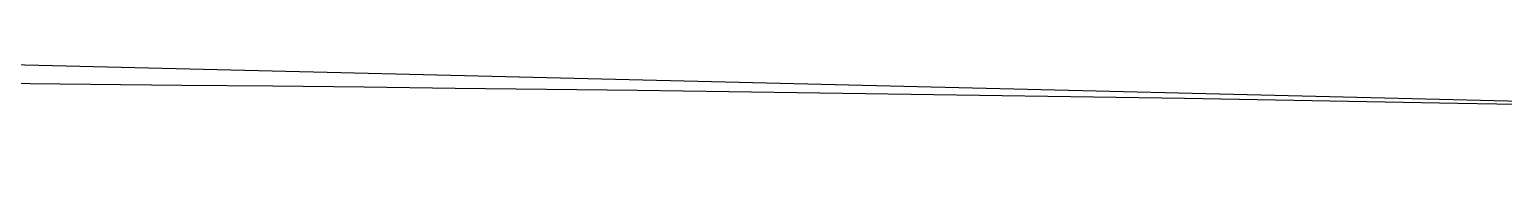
# Model space of a CAD drawing. Extents: x -4 to 1000, y -11 to 13.
# Drawn here: x 163.3 to 325, y -2.4 to 13.4 of the extents above; entities that cross this region are included whole.
import ezdxf

# ---------------------------------------------------------------- set-up
doc = ezdxf.new("R2010")
doc.units = 0
doc.header["$MEASUREMENT"] = 0
doc.layers.add('SLICE', color=7, linetype='CONTINUOUS')

msp = doc.modelspace()

# ---------------------------------------------------------------- linework, layer by layer
at = {"layer": 'SLICE'}
for p, q in [((659.89218, -2.42336), (0.00145, 13.44871)), ((159.99782, 7.56207), (169.99739, 7.46902)), ((169.99739, 7.46902), (179.9969, 7.37036)), ((179.9969, 7.37036), (189.99636, 7.26609)), ((189.99636, 7.26609), (199.99575, 7.15621)), ((199.99575, 7.15621), (209.99509, 7.04072)), ((209.99509, 7.04072), (219.99435, 6.91962)), ((219.99435, 6.91962), (229.99355, 6.79291)), ((229.99355, 6.79291), (239.99267, 6.66058)), ((239.99267, 6.66058), (249.99172, 6.52265)), ((249.99172, 6.52265), (259.99069, 6.3791)), ((259.99069, 6.3791), (269.98958, 6.22993)), ((269.98958, 6.22993), (279.98838, 6.07514)), ((279.98838, 6.07514), (289.98709, 5.91473)), ((289.98709, 5.91473), (299.98571, 5.74869)), ((299.98571, 5.74869), (309.98424, 5.57703)), ((309.98424, 5.57703), (319.98266, 5.39973)), ((319.98266, 5.39973), (329.98099, 5.21679))]:
    msp.add_line(p, q, dxfattribs=at)

doc.saveas('drawing.dxf')
